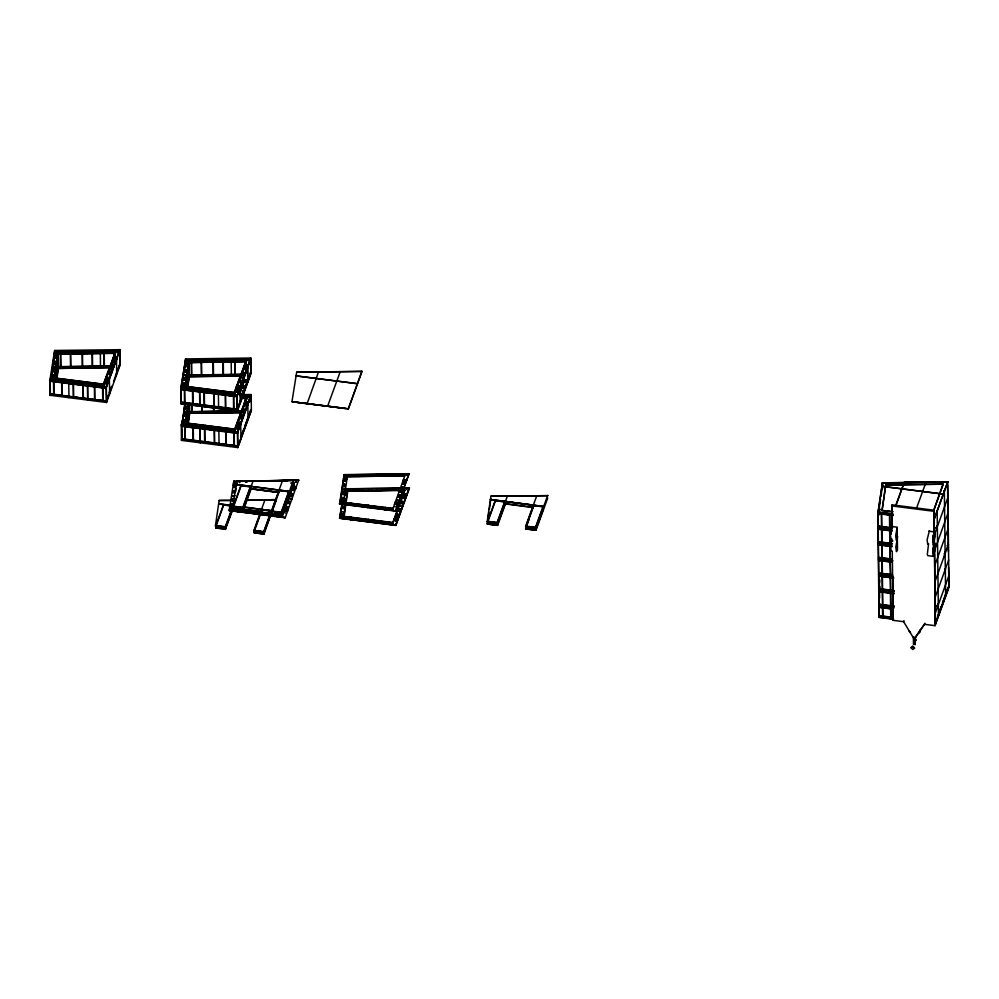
<?xml version="1.0" encoding="UTF-8"?>
<svg xmlns="http://www.w3.org/2000/svg" width="999" height="999" viewBox="0 0 999 999"><rect width="100%" height="100%" fill="white"/><g stroke="black" fill="none" stroke-linecap="round" stroke-linejoin="round"><path stroke-width="1.5" d="M891.021 534.203L891.308 531.818M891.158 545.579L891.445 543.194M231.656 503.896L231.631 504.595L232.767 504.645L231.656 503.896L232.792 504.458M233.267 500.936L232.118 500.636L233.291 500.487M234.877 492.882L232.817 492.732M184.803 385.264C193.269 384.715 175.412 384.253 184.815 384.29L184.803 385.527M182.58 421.853L186.251 422.015L188.761 404.745M185.277 421.703L183.242 421.615C195.979 421.878 176.623 420.716 185.265 420.929L185.252 422.165M183.204 421.029L183.242 421.878M54.595 380.756L58.229 352.622L115.047 351.798L57.905 352.597L54.208 378.084L103.596 384.365L115.447 351.835L103.347 384.14M56.468 379.558L58.104 368.231L57.905 352.597M56.793 379.57L58.417 368.244L58.229 352.622L58.466 368.431L110.827 367.682M241.683 375.836L189.323 376.586L188.586 379.27C187.35 372.952 189.997 350.724 188.399 363.648L185.065 386.438L234.453 392.719L246.303 360.189L234.203 392.495M188.099 424.563L189.735 413.236L240.659 412.5M345.679 488.911L409.465 488.012L395.854 525.412L339.485 518.244L341.945 504.383M54.62 350.587L49.95 379.77L106.306 386.938L119.868 349.525L120.055 365.322L106.506 402.572L106.156 386.8L119.868 349.687L54.62 350.462L54.87 354.857M50.949 380.519L54.808 350.587M50.924 379.245L54.833 351.66L119.693 350.736L117.857 356.044M51.923 375.849L53.958 375.936L51.923 375.849L51.911 377.085L51.936 376.361L53.958 376.461L53.934 377.185L53.921 376.136M52.947 369.655L54.995 369.305L54.97 370.017L53.784 369.205M52.959 368.693L54.982 368.781L52.959 368.693L52.935 369.93L53.821 369.767M53.821 362.662L55.857 362.749L53.821 362.662L53.809 363.898L54.695 363.748M56.881 356.568L54.845 356.468L56.906 356.119L56.881 356.83L56.006 356.031M54.833 355.694L54.883 356.531M53.809 363.898L55.869 363.524M52.647 374.538L53.759 374.775M54.283 371.391L53.122 371.79L54.283 371.128M55.694 361.401L54.558 361.351M55.045 357.892L56.194 357.942L55.057 358.154M55.345 355.919C57.58 353.271 52.847 354.383 55.569 354.021M52.972 377.36L52.497 378.696L52.647 377.347M52.747 376.361L52.785 376.935M55.694 356.019L55.732 356.581M53.109 376.948L53.072 376.373M53.809 363.374L55.869 363.274L55.02 363.761M56.543 355.981L56.818 354.146M56.868 355.794L56.881 356.83M56.468 378.396L58.092 366.658L111.064 365.909M181.231 403.671L181.044 388.037L185.677 358.941L180.819 388.124L237.213 395.179L237.362 410.926L181.006 403.746L180.856 388.012M182.767 385.164L186.9 384.865M182.755 384.39L182.767 385.439M185.839 378.109L183.828 377.56L188.886 377.709L187.425 387.787M184.678 371.978L186.738 371.878L184.703 371.528M185.689 364.048L188.511 363.923L188.499 364.635M186.588 364.935L185.739 364.885M182.867 387.4L183.129 385.302L182.018 385.964M183.479 383.079L184.653 383.191M184.003 379.433L185.152 379.745L183.978 379.882M185.389 369.892L186.526 370.204L185.414 369.692M185.914 366.508L187.063 366.558L185.914 366.246M183.491 383.591L184.653 383.441M183.516 385.951L183.366 387.038L183.441 386.238M183.616 384.715L183.941 385.489M186.551 364.373L186.563 365.135M186.701 363.661L186.85 362.575C185.714 363.761 188.149 363.698 187.175 362.587L186.701 363.923L187.175 362.849M186.913 364.947L186.875 364.385M186.738 371.628L184.678 371.728M187.725 364.148L187.737 364.91M237.038 396.728L181.056 389.61L181.781 387.6L185.152 387.762L188.786 362.025L246.328 361.201L244.293 366.795L247.59 367.22M185.115 388.024L234.465 393.793M186.688 383.191L185.552 383.141L186.713 382.742M186.051 379.682L187.188 379.732L186.076 379.233M187.6 377.123L188.674 377.172M187.899 378.159L187.924 377.46L187.937 378.509M182.068 425.487L184.653 404.433M187.113 387.749L188.948 375.012L241.933 374.263M185.127 403.646L182.23 423.726L185.627 423.951M182.23 424.238L185.127 403.908M187.862 386.488L188.911 379.283L188.774 360.951M183.217 422.077L183.242 421.353L187.337 421.253M184.278 414.198L184.253 414.91L184.278 414.198L189.335 414.348L187.874 424.425M185.152 408.166L185.127 408.878L185.152 408.166L187.188 408.516L185.127 408.616M183.304 423.776L182.255 423.539M183.441 422.864L183.579 421.94L183.341 423.588M185.602 416.383L184.428 416.271M185.864 406.331L186.975 406.843L185.839 406.531M184.066 421.353L184.103 421.928M183.966 422.34L183.816 423.676L184.291 422.352M184.39 421.366L184.39 422.127M185.077 420.03L183.928 419.717L185.102 419.58M184.653 423.426L185.839 422.24M187.188 408.266L185.127 408.366M234.653 429.133L246.753 396.828L234.902 429.358L185.514 423.077L188.212 404.595M188.499 403.808L185.564 424.15L182.23 423.988M188.499 404.058L185.564 424.662L188.624 425.05M185.989 419.518L187.138 419.83L186.026 419.33M187.637 416.633L187.662 415.921L186.526 415.871L187.637 416.633L186.488 416.071L187.662 415.921M188.349 414.797L188.374 414.098L184.253 414.398M187.562 424.65L189.098 413.748M189.335 412.362L189.398 411.65L242.382 410.901M188.224 420.342L189.098 414.26M189.335 412.624L239.348 410.939M233.828 481.019L229.196 510.614L285.19 517.744L298.689 480.094L233.841 481.53M230.906 506.168L232.967 505.819L230.931 505.719M231.968 498.563L234.003 498.663L231.968 498.826M231.006 508.404L231.268 506.306L231.244 507.017L230.157 506.705L233.566 506.93M234.703 491.008L233.529 491.158L234.703 490.759M234.053 487.25L235.202 487.562M232.118 500.886L233.291 500.749L232.155 500.437M231.506 508.054L231.656 506.955M235.327 484.103L235.165 484.94L234.915 484.128M234.84 484.927L235.314 483.853M235.552 485.339L235.814 483.241L235.789 483.953L236.938 483.541L233.504 483.329M233.254 508.766L229.92 508.091L229.196 510.364L285.177 517.482M235.752 491.471L236.189 488.174M236.875 483.741L236.938 483.029L236.875 484.003M233.316 508.316L233.254 509.028L233.229 506.593L240.984 485.289M296.666 372.252L291.97 401.71L348.339 408.891L361.95 371.316L296.666 372.252L361.95 371.466M344.18 474.625L339.535 503.971L395.529 511.101L409.041 473.701L344.18 474.625L340.272 501.96L392.957 508.404L392.37 510.277L404.82 475.824L347.277 476.635L343.606 502.385L392.957 508.666M341.258 499.787L343.319 499.425L341.283 499.338M347.177 492.982L342.295 492.632L344.343 492.27M343.156 486.6L345.217 486.238L343.181 486.151M344.193 479.445L346.253 479.083L344.218 478.996M341.483 500.836L341.346 501.76M341.583 500.374L340.534 499.875L343.906 500.287M341.97 497.952L343.132 497.552L341.995 497.502M342.47 494.505L343.631 494.105L342.495 494.055M343.881 484.765L345.042 484.365L343.906 484.315M344.368 481.318L345.542 480.919L344.393 480.869M344.717 478.446C339.523 479.22 353.159 479.033 343.606 478.583M344.817 477.972L344.955 477.06M342.32 500.337L341.845 501.66L342.008 500.312M345.666 477.21L345.192 478.546L345.342 477.197M342.245 503.409L339.71 518.156L395.704 525.274L409.215 488.136L345.829 488.786M342.582 501.623L343.606 502.385M342.694 500.899L342.819 499.975L342.694 501.148M346.029 477.772L345.904 478.946L346.029 478.034M346.129 477.047L347.215 477.36L347.277 476.635M345.217 486.238L343.156 486.351M341.433 513.961L343.494 513.611L341.458 513.511M342.47 506.805L344.518 506.456L342.47 506.555M343.331 500.774L345.392 500.424L340.509 500.074M344.368 493.618L346.428 493.256L344.393 493.169M345.192 486.688L343.194 486.401M346.228 479.532L344.193 479.183M341.546 515.746L340.447 516.146L343.818 516.296M341.658 515.272L341.783 514.36M342.17 511.675L343.319 511.988M342.669 508.229L343.781 508.479M345.217 498.801L344.081 498.489M344.58 495.042L345.716 495.354M344.992 491.895L344.855 492.819M344.018 491.383L404.995 489.997L347.452 490.821L343.781 516.558L393.131 522.839M342.645 508.678L343.818 508.541M342.495 514.51L342.02 515.834L342.182 514.497M345.841 491.383L345.367 492.719L345.517 491.371M342.869 515.072L342.732 515.996M342.969 514.61C348.164 513.836 334.515 514.01 344.081 514.46M346.104 492.682L347.153 493.181L343.781 493.019M346.203 492.207L346.341 491.296M505.394 504.045L497.639 525.362L487.237 524.038L488.923 512.2M489.348 509.44L490.859 498.926M879.307 617.195L878.021 512.05L882.479 482.667L882.529 488.636M878.995 509.965L880.556 499.138M881.006 496.091L882.666 484.016M232.055 509.877L225.849 527.172L215.434 525.849L218.656 503.708L230.619 505.232M253.047 481.181L243.319 507.879L232.904 506.555L236.126 484.415L289.435 491.446L236.126 484.415M507.33 496.228L497.614 522.927L487.2 521.603L490.422 499.463L543.731 506.505L490.422 499.463M230.619 505.494L218.656 503.971L219.131 500.462L231.081 500.287M236.126 484.665L236.613 481.156L293.381 480.344L281.681 512.762L271.278 511.176M490.422 499.725L490.896 496.203L547.677 495.654L490.896 496.203M235.914 485.726L233.878 485.377L233.853 486.088L235.876 485.664M183.966 419.78L185.102 419.83M891.907 538.998L890.571 546.478L891.17 550.986M897.015 528.296L895.678 535.776L896.278 540.284L897.701 536.713M897.152 539.66L895.816 547.152L896.415 551.648L897.277 550.324M928.595 543.668L927.297 554.445L927.859 555.656L933.103 556.318L934.814 551.623L935.264 544.218L934.714 543.006L933.004 547.702L933.103 556.318M265.434 514.273L265.372 513.299M57.305 380.057L54.258 379.67L57.93 353.671L115.459 352.847L103.609 385.439L54.096 379.021L53.659 381.281M53.971 380.282L54.408 379.058M54.421 379.595L53.659 381.031L54.096 379.558L103.609 385.689L115.459 352.847M50.137 395.404L49.987 379.657L106.356 386.825L106.543 402.46L50.187 395.292M56.256 380.107L55.694 381.006L56.256 380.369M55.694 381.006L55.944 380.07M58.342 381.368L58.841 379.995M58.916 380.681L59.153 380.032M58.604 380.644L59.977 380.844M61.239 380.719L61.788 380.369M62.562 381.143L62.225 380.057L61.788 382.317M62.537 380.095L62.113 382.355M65.135 381.243L64.885 382.18L65.135 381.493M68.731 382.155L68.968 397.677M70.442 382.879L71.004 381.98M73.302 382.742L73.751 381.518L74.076 382.605M73.327 383.529L74.063 381.568M73.639 383.316L74.088 382.105L73.651 383.566M78.197 384.565L78.921 382.292L81.793 383.166M83.017 383.978L83.454 382.754L83.779 383.841M83.042 384.503L83.766 382.804M83.354 384.553L83.791 383.329L83.279 384.315M86.364 383.941L86.126 385.127L86.376 384.453M86.688 384.24L86.438 384.915M91.671 385.327L92.233 384.94M91.983 385.364L92.233 384.69M95.305 385.314L94.98 384.228L94.555 386.488M94.568 386.226L95.292 384.265M94.88 386.276L95.317 384.802L94.868 386.526M98.789 385.751L97.14 385.764M98.014 386.138L95.567 386.101M98.476 385.714L98.714 385.065M98.526 386.226L99.026 385.102M101.399 385.851L100.837 386.75L101.399 386.113M100.837 386.75L101.074 385.814M103.459 386.351L103.134 385.264L102.71 387.525M102.71 387.262L103.446 385.302M103.459 385.839L102.697 387.013M103.022 387.3L103.459 386.089L102.897 387.013M106.681 379.121L106.681 378.321L108.666 378.571L108.616 379.82M109.253 371.241L111.239 371.491L109.253 371.241L109.178 372.54L111.164 372.789L111.239 371.491M111.413 365.322L113.399 365.572L111.413 365.322L111.401 366.171M116.796 358.666L113.948 358.354L113.961 359.141M113.948 358.891L115.946 359.403M105.457 383.753L106.643 383.454L105.519 383.304M106.231 381.78C104.858 379.62 105.07 383.154 108.479 382.068M107.417 381.68L108.067 379.62C107.368 381.168 107.38 380.444 106.556 380.881L106.893 379.982M107.717 377.285L108.903 377.497M109.016 373.713L110.14 374.113L108.941 374.163M112.5 364.16L113.611 364.298M113.661 360.964L114.848 361.163M115.26 358.241L114.81 357.679L114.498 359.091L115.147 357.03M106.231 381.531L106.881 379.732M110.09 371.628L110.414 372.427M114.723 358.928L114.735 359.69L114.56 358.641M106.793 381.218L107.193 380.144M107.767 378.933L107.842 379.508M112.263 366.471L112.5 365.934M115.035 358.966L115.759 357.492M107.118 381.256L107.505 379.932M115.372 358.566L115.759 357.23L115.372 358.816L114.81 357.679M115.122 359.54L115.447 357.192L116.009 358.341L115.447 357.704M115.672 358.978L116.334 357.43M108.666 378.571L106.606 378.509M116.009 358.341L115.684 359.24L115.747 358.541M108.679 379.121L106.693 379.37L106.681 378.321M111.226 372.09L109.166 372.028L111.239 372.34M113.399 365.572L113.386 366.683L111.326 366.109L113.386 366.421M115.946 359.141L113.424 358.441L116.808 358.928M106.631 386.863L108.466 381.556M105.832 379.595L109.341 379.707L105.819 379.333L105.757 380.045L109.066 380.207L117.383 357.055L114.086 356.643M109.291 393.007L111.663 386.213M115.472 376.024L116.895 372.103M117.482 370.492L119.855 363.973M108.704 394.867L106.344 401.373L50.337 393.731M109.291 393.256L111.663 386.725M113.574 381.506L116.895 372.365M119.855 364.235L117.482 370.754L117.545 370.042M184.515 388.586L184.952 387.375L185.29 388.461M184.528 389.385L185.277 387.412M184.84 389.16L185.277 387.949M184.84 389.423L185.277 388.199L184.715 389.123M181.006 403.746L237.4 410.814M186.563 389.36L187.125 388.461L186.875 389.398M186.875 389.148L187.125 388.461M189.698 388.349L189.198 389.722L192.158 390.097L192.657 388.723M189.698 388.599L188.973 390.621M189.773 389.036L190.01 388.386L189.785 389.285M192.158 390.097L189.897 389.523L191.721 389.56M192.345 388.686C192.745 390.459 188.361 387.038 190.684 390.159M192.645 389.622L193.406 388.449L192.832 389.385M192.67 390.159L193.556 389.098M192.67 390.422L193.406 388.449M192.982 390.709L193.419 388.986L192.844 390.159M182.255 425.512L182.018 422.639L181.256 424.762L237.625 431.93L251.174 394.68L237.475 431.793L237.662 447.427L241.009 438.773L240.634 423.114M195.754 390.272L196.316 389.885M196.066 390.309L196.316 389.635M231.868 430.544L234.927 430.944L185.402 424.013L184.977 426.273M185.277 425.274L185.714 424.051L185.727 425.099M185.29 426.061L185.227 424.8M241.858 394.655L251.174 394.518L251.373 410.314L237.812 447.564L181.456 440.384L182.218 438.274L182.105 429.745M187.013 425.999L187.25 425.062L187.575 425.611M187.013 426.248L187.575 425.099M187.325 426.298L187.575 425.362M201.548 390.297L201.311 391.233L201.873 390.597M201.623 391.271L201.86 390.334M189.648 426.361L190.147 424.737L234.915 430.681M190.222 425.674L190.459 425.025M189.91 425.636L191.296 425.836M204.171 391.096L204.608 389.872L204.932 390.959M204.92 389.91L204.196 391.883L204.633 390.671M192.607 426.473L192.37 427.634M192.869 426.011L193.107 425.112L195.966 425.986M192.869 426.261L192.795 425.075L192.869 425.749M193.119 427.06L193.843 425.087L193.881 426.136M193.431 427.097L193.868 425.624L193.356 426.598M196.441 426.236L196.204 427.172L196.766 426.523M196.516 427.21L196.753 426.273M213.898 393.119L214.635 391.146L213.886 393.369M214.685 390.01L214.648 393.044M214.211 393.156L214.66 391.683L214.198 393.406L214.061 392.095M201.761 427.872L202.31 426.973M217.233 392.295L216.983 393.231L217.545 392.582M204.62 427.734L205.057 426.511L205.132 428.296M205.419 425.412L205.394 428.446M217.295 393.269L217.545 392.332M204.645 428.521L205.369 426.561M204.957 428.309L205.394 427.085L204.957 428.559M218.381 392.894L218.619 408.416M209.503 429.558L210.24 427.547M222.54 393.931L223.102 393.044M225.399 393.793L225.849 392.582L226.174 393.656M225.424 394.58L226.161 392.619M225.737 394.368L225.874 393.369M225.737 394.617L226.186 393.156M226.423 394.193L226.923 392.832L226.436 394.455M214.323 428.958L214.773 427.747L214.785 428.796M214.348 429.495L215.085 427.784L215.097 428.833M214.66 429.545L215.097 428.321L214.598 429.308M228.072 393.931C232.43 393.906 224.75 394.031 227.248 393.119M228.009 394.38L228.883 394.493L228.172 393.918M227.909 394.642C229.782 395.904 229.32 393.893 229.333 394.068M217.432 429.87L217.994 428.971M218.831 429.533L219.068 445.054M231.943 394.168L231.693 395.104L231.943 394.418M233.554 394.83L234.315 393.656L234.141 395.204M233.566 395.367L234.003 394.143M233.566 395.616L234.315 393.656M247.402 368.269L240.397 388.074L236.576 387.6L243.269 369.23M233.878 395.654L246.328 361.201M234.99 392.869L244.293 367.307M237.537 386.675L239.535 386.925L237.537 386.675L237.55 387.724M244.743 366.895L244.755 367.944L244.817 367.245M237.475 387.662L239.46 387.662M240.11 380.194L240.035 380.894L242.095 380.694L240.11 380.194L242.033 380.894M242.257 374.275L242.195 374.975L242.257 374.275L244.181 374.712M236.313 392.108L237.5 391.795L236.388 391.658M237.088 389.885L237.75 388.074M238.574 385.901L239.772 385.851L238.649 385.452M239.872 382.068L240.934 382.904L239.81 382.255M243.294 372.952L244.48 372.652L243.356 372.502M244.518 369.568L245.704 369.255M245.354 367.182L246.004 365.122L246.241 367.17L246.628 365.846M245.592 367.282L245.667 367.857M237.662 389.573L238.049 388.249L237.662 389.573L238.374 388.798M245.929 366.87L246.303 365.547L246.865 366.683L246.428 366.121M222.989 430.319L223.551 430.194M238.386 387.824L238.386 387.063L238.699 387.862M223.551 429.682L223.301 430.619L223.551 429.932M238.599 388.873L238.349 389.847M240.996 382.205L240.934 382.904M247.665 367.02L246.541 367.332L247.19 365.534M246.865 366.183L247.203 365.784M237.437 392.245L236.313 391.845M238.274 390.035L238.936 387.974L239.922 388.561L250.549 359.091L185.689 360.015L181.781 387.35L185.152 387.5M246.603 366.883L246.741 368.194L246.803 367.495M237.175 395.292L250.724 357.879L250.924 373.676L237.362 410.926M237.5 394.955L239.335 389.91M237.5 395.217L239.335 390.172L236.026 389.498L239.41 389.972M240.334 390.184L243.931 380.294L247.74 380.781M240.135 391.633L244.455 379.782M225.874 431.218L226.611 429.258L226.623 430.294M241.608 388.124L244.455 380.294M242.345 387.699L244.343 387.962L242.42 387.262M244.917 380.931L244.98 380.219L244.917 381.456M226.885 431.343L227.372 429.72M243.519 385.489L244.568 386.089L243.444 385.939M244.68 382.555L245.866 382.255M227.572 430.644L227.647 430.969M245.754 380.519L245.754 381.293M240.035 395.055L241.084 395.641L239.972 395.504M228.521 430.569C230.02 431.281 230.981 428.921 229.832 431.218M246.765 380.132L247.827 380.269L240.16 401.61M242.183 393.618L240.197 393.618M246.89 380.681L246.978 381.518M244.343 387.962L242.345 387.45M240.147 401.099L247.752 380.207M249.325 375.874L250.712 372.078M250.712 372.327L248.351 379.108L248.414 378.396M229.782 430.706L230.02 430.057M185.489 358.941L250.737 358.017L250.737 373.651L237.213 410.789L237.025 395.154M232.705 430.844L232.143 431.743L232.705 431.093M232.143 431.743L232.392 430.806M234.016 432.255L234.765 430.294L234.777 431.343M234.328 432.292L246.778 397.839L240.709 397.927M235.439 429.508L244.817 403.758M245.804 403.571L246.453 401.76L245.329 402.073L246.778 397.839M237.987 423.314L239.972 423.564L237.987 423.314L237.999 424.113M240.497 416.421L242.557 416.483L242.482 417.782L242.545 417.082L240.547 416.833L240.484 417.532L240.497 416.421L242.557 416.483M242.72 410.314L244.718 410.564L242.72 410.314L242.707 411.163M245.192 403.534L248.114 403.658L244.743 403.434L248.052 404.37M245.267 403.346L245.205 404.583L245.267 403.883M236.763 428.746L237.949 428.434L236.838 428.296M237.537 426.523L238.124 424.912M239.098 422.09L240.21 422.49M240.322 418.706L241.446 419.105M243.744 409.59L244.93 409.54L243.806 409.403M244.967 405.944L246.154 405.906M238.112 426.211L238.499 425.137M238.761 423.888L238.836 424.463M241.408 416.62L241.733 417.42M246.029 403.921L246.116 404.495M246.366 403.259L247.065 402.222M239.073 423.926L239.148 424.5M243.569 411.463L243.569 410.701L243.893 411.501M244.855 409.478L243.731 409.34M247.178 403.783L247.265 404.645M247.252 404.133L247.19 404.832L247.053 403.534M237.949 431.855L239.323 427.809M237.537 426.773L236.551 425.936L236.488 426.648L239.785 427.06L250.999 395.729L242.108 395.854M241.071 436.688L243.931 428.846M245.354 424.937L247.727 418.144M249.325 414.023L250.699 409.977M238.112 445.092L239.947 440.047M241.084 436.938L243.931 429.108M247.727 418.656L244.393 427.285M248.202 417.357L248.788 415.746M249.325 414.285L250.712 410.489M241.333 437.337L251.373 410.314M223.514 504.582L215.759 525.886L215.784 528.171L216.209 525.549L225.362 526.71L225.324 529.183L216.171 528.009L225.387 528.983M216.071 525.936L223.826 504.632M231.431 510.052L225.225 527.097L225.25 529.37L232.292 510.951M231.743 510.089L225.537 527.135L225.562 529.408M225.25 529.37L231.968 510.901M241.296 485.327L233.541 506.63L230.195 506.518M233.104 509.165L232.667 510.389L232.942 508.828L282.617 515.047L233.716 508.528M232.979 510.427L233.416 508.953M234.703 510.364L235.264 509.465M237.837 509.353L237.113 511.625L237.849 509.615M229.196 510.614L237.425 511.413C236.713 508.928 243.119 512.612 238.112 510.089M237.924 510.039L238.149 509.39L237.924 510.289M238.037 510.539L239.797 510.501M238.823 510.651C238.212 508.678 236.513 510.751 240.559 510.377M237.1 511.113L238.923 510.651M239.086 510.189L238.823 511.163M240.796 509.727L240.06 511.488M241.558 509.989L240.809 511.426L241.246 509.952M240.809 511.426L241.571 510.252M242.695 507.792L250.449 486.488L250.337 489.148L250.312 486.875L241.159 485.714M242.794 509.877L233.254 508.516M243.244 508.653L248.414 494.443M243.356 510.302L251.111 488.848L279.058 492.557L250.162 488.723M243.893 511.276L244.455 510.639L244.206 511.825M243.893 511.788L244.455 510.889M244.455 510.639L243.893 511.538M249.45 512.237L250.012 511.338M252.647 513.186L252.772 511.675M257.205 513.923L257.929 511.65L257.205 514.185M279.345 490.172L264.211 532.055L253.808 530.731L264.972 499.8L275.911 499.65L246.403 500.324M261.875 509.465L254.121 530.769L254.146 533.041L254.57 530.432L263.724 531.593L263.923 534.29L271.366 512.949M254.433 530.806L262.188 509.502M262.362 514.423L262.799 512.949M265.122 514.235L265.372 513.548M265.122 514.485L265.684 513.336M307.043 403.896L318.431 372.115M263.586 531.98L271.341 510.676M271.278 511.438L282.442 480.756M271.653 510.714L263.898 532.017L263.923 534.29M263.611 534.253L270.929 514.01M271.903 511.513L279.658 490.209M270.991 514.722L271.241 514.048M276.473 499.5L271.303 513.711M272.003 513.598L281.231 514.572M274.325 514.16L273.564 515.584L274.013 514.123M277.098 515.559L275.337 515.072M276.149 515.122L276.049 515.896L277.535 516.096M276.049 515.896C276.686 513.186 279.533 516.296 274.837 514.735M277.023 515.234L275.337 514.822L275.274 515.521M274.575 515.459L277.535 515.834L276.985 516.446L237.425 511.413M277.472 515.072L278.022 514.21L277.297 516.733L278.022 514.46M279.832 515.846L280.157 516.408L280.082 515.172M279.845 516.358L280.082 515.422M281.056 512.674L288.811 491.371M280.394 515.209L279.832 516.108M289.123 491.408L281.368 512.712L281.406 514.985L289.161 493.681L281.081 514.947L281.194 512.287L272.053 511.126L271.94 513.786M281.718 515.034L293.419 482.879L281.718 515.184M294.468 482.467L281.706 516.62L282.155 515.159M282.617 515.309L294.018 483.978M285.689 508.216C292.819 509.028 280.881 508.266 287.675 508.479M288.174 501.898L288.249 501.198L290.247 501.96M292.395 495.529L292.32 496.228L292.395 495.529L290.334 495.467L292.395 495.779M292.32 495.979L290.397 495.529M292.957 488.499L294.955 489.011L292.894 488.698M284.528 512.662L285.652 513.061M286.713 506.905L287.837 507.042L286.788 506.456M287.949 503.259L289.136 503.209M291.433 493.956L292.62 493.656L291.496 493.506M292.732 490.122L293.781 490.709M293.494 488.186L294.156 486.638M285.239 511.138L286.201 509.765M284.84 509.203L288.137 509.627L284.827 508.691L284.765 509.403L285.889 509.34M285.801 510.576L286.189 509.253M294.767 486.588C293.868 490.059 294.33 485.314 294.767 487.1M286.501 509.29L286.126 510.876L285.564 510.239M286.413 510.789L287.075 508.978L288.062 509.303M289.073 503.658L288.024 503.321M292.545 494.105L291.433 493.706M294.68 488.336L295.342 486.788M348.339 408.891L361.95 371.316M343.768 502.572L343.007 503.996L343.456 502.534M345.055 503.983L345.604 503.084M348.264 503.658L348.501 503.009M343.181 518.181L343.943 516.745M348.451 503.696C352.709 503.921 349.787 504.72 348.389 503.896M345.229 518.156L345.779 517.257M350.324 504.42L350.1 505.057M351.91 503.608L351.161 505.032L351.598 503.558M347.577 519.268L348.414 516.958M348.176 518.294L347.939 519.193L339.71 518.156M348.564 518.069L350.824 518.893L348.127 517.532L350.387 518.106L348.564 518.319M349.6 517.719L349.338 518.706M354.233 505.144L354.795 504.258M350.774 518.131L350.999 517.482M351.336 519.218L352.085 517.782M354.408 519.33L354.97 518.431M359.79 505.856L360.352 504.957M362.687 506.505L363.436 505.069M359.965 520.029L360.527 519.13M363.611 519.243L362.862 520.679L363.299 519.205M372.39 507.742L373.139 506.306M375.474 507.854L376.024 506.955M372.565 521.915L373.314 520.479M376.198 521.128L375.649 522.027L375.886 521.091M381.031 508.553L381.581 507.654M383.916 509.203L384.665 507.767M385.227 508.853L384.99 509.502M387.637 509.84L387.874 509.19L385.689 508.691M381.206 522.727L381.755 521.84M386.388 509.003L387.874 509.453M386.563 508.553L385.177 508.091L387.437 508.653M387.824 508.691L388.062 508.041M387.637 510.089L388.374 508.079M384.091 523.376L384.84 521.953M390.184 509.715L390.746 508.828M385.664 522.564L385.901 521.928M386.825 522.465C384.69 523.688 389.435 521.478 387.5 523.976L347.939 518.943M386.576 523.439L385.09 522.989L387.612 523.089M392.058 510.239L392.807 508.803M388.611 522.065L387.762 524.388L388.549 522.252M395.966 502.285L397.964 502.534M398.526 495.254L400.587 495.067L398.589 494.805M400.674 489.335L402.734 489.398L400.749 488.886M403.234 482.305L405.232 482.567M394.805 506.73L395.929 506.868M395.904 503.346L395.579 504.245M396.166 502.884C391.196 501.023 404.72 503.908 395.104 502.497M397.065 500.511L398.251 500.212L397.127 500.074M398.301 497.127L399.488 496.828L398.364 496.678M401.773 487.574L402.959 487.524L401.848 487.125M403.009 484.19L404.195 483.878M402.847 481.481L403.833 481.543M404.17 480.906L404.495 479.995M396.153 504.195L396.853 502.909M404.408 481.493L405.107 480.207L404.72 481.281M404.72 481.53L405.119 480.457M396.765 504.395C404.058 505.219 387.6 503.533 397.889 504.595M397.09 503.496L397.415 502.597L397.09 503.746M405.357 480.794L405.032 481.955L405.357 481.056M404.133 484.328L403.072 483.741M405.619 480.344C410.814 479.932 397.327 479.108 406.743 480.282M390.921 523.001L390.359 523.901L390.609 522.964M395.529 511.101L409.041 473.701M404.995 489.997L392.232 524.413L392.982 522.989M392.232 524.413L392.669 522.939M392.894 522.614L404.595 490.447L347.739 491.258L344.131 516.408L340.259 516.133M396.203 516.008L398.201 516.271M398.701 509.428L400.761 509.24L398.763 508.991M400.849 503.508L402.909 503.571L400.924 503.071M403.409 496.491L405.394 496.74M394.98 520.904L396.166 520.604M394.767 518.356L395.754 518.419M396.079 517.782L396.403 516.87M397.24 514.697L398.426 514.385L397.302 514.248M398.476 511.313L399.662 511.001L398.539 510.864M401.948 501.748L403.134 501.698L402.023 501.298M403.184 498.364L404.37 498.064L403.246 497.914M404.345 494.83L404.008 495.729M403.546 493.981L404.67 494.18M396.703 517.045L396.328 518.369L397.028 517.082M404.583 495.666L405.282 494.38M397.028 517.332L396.628 518.156M397.265 517.669L396.94 518.831L397.265 517.932M399.588 511.188L398.476 511.051L399.588 511.451M405.269 495.691C410.202 497.39 396.828 494.742 406.331 496.078M405.532 494.98L405.856 494.068L405.532 495.229M396.103 521.041L395.042 520.454M397.527 517.22C402.722 516.808 389.248 515.984 398.651 517.157M404.308 498.501L403.184 498.101M395.704 525.274L409.215 487.887M495.279 500.337L487.524 521.64L487.549 523.913M487.837 521.678L495.591 500.374M504.42 501.498L534.265 505.294M504.745 501.535L496.99 522.852L497.015 525.124L500.112 516.595M501.148 513.761L504.77 503.821M547.677 495.404L535.976 527.809L525.574 526.485L536.738 495.816M533.641 505.219L525.886 526.523L525.911 528.796M526.198 526.56L533.953 505.257M547.702 498.089L536.001 530.232L525.599 528.908L529.22 518.818M542.095 511.538L535.377 529.994L535.352 527.722L543.106 506.418L542.994 509.078L542.969 506.805L533.816 505.644M543.444 508.741L535.689 530.044L535.664 527.772L543.419 506.456L543.131 508.691M878.745 525.649L877.971 527.759L891.021 529.308M897.489 550.262L897.202 527.172L891.97 526.51L892.107 504.857L934.04 510.202L935.439 624.612M895.803 505.531L904.232 482.38L947.764 481.73L904.245 482.529L895.816 505.694M878.358 559.028L892.856 560.751M891.97 526.51L892.107 504.857M878.97 590.197L879.707 588.199L878.745 590.284L893.193 592.12L878.783 590.172M879.707 603.796L878.933 605.918L893.418 607.642M916.495 508.329L925.961 482.342M879.108 617.17L893.568 619.018M924.949 623.276L915.521 636.95L915.221 644.517L913.473 644.305L913.386 637.799L903.596 621.678L893.118 620.342L892.994 577.747M928.658 531.168L933.903 531.843L934.04 510.202M943.78 490.971L943.718 492.207M934.152 519.305L947.764 481.73M933.903 531.843L934.29 530.781M936.625 527.297L937.124 525.624M934.34 534.927L947.889 497.527M937.087 528.196L936.1 527.622M903.596 621.678L903.983 620.604M934.527 550.561L947.889 513.299M934.564 553.871L935.052 625.674L924.562 624.338L915.134 638.011L915.221 644.517M913.386 637.799L913.773 636.725M944.355 553.97L945.304 551.361M947.339 545.766L948.251 542.981M944.355 554.233L945.304 551.623M947.339 546.016L948.263 543.493M934.914 581.83L948.463 544.418M944.38 556.356L945.329 553.746M947.364 548.151L948.288 545.616M944.38 556.618L945.329 554.008M947.377 548.663L948.288 545.879M915.134 638.011L915.521 636.95M944.729 569.118L944.679 570.354M935.101 597.452L948.65 560.052M944.579 572.252L945.516 569.38M937.424 605.319L938.073 603.521M938.086 603.771L937.586 605.719M935.289 613.086L948.85 575.674M937.449 607.704L938.111 605.906L937.05 605.769M937.524 608.029L938.111 606.156L937.05 606.031M937.561 616.433L938.148 615.084M939.647 610.714L941.07 606.793M942.494 602.884L945.816 593.743M946.478 591.932L947.864 588.136M935.726 621.99L937.099 617.956M938.223 614.885L937.636 616.495M938.698 613.836L942.02 604.445M942.494 603.384L945.828 593.993M946.478 592.444L948.775 585.864M935.813 622.877L948.276 588.636M935.052 625.674L949.05 587.2L948.551 567.295M185.102 388.973L185.152 387.25L181.781 387.088L181.044 389.36L237.038 396.478M182.392 436.713L181.656 439.235L237.65 446.366M339.535 503.971L340.272 501.71L343.668 501.923M339.71 517.894L340.447 515.884L343.781 516.558M878.758 511.101L878.021 513.361L893.181 515.297M878.758 511.613L878.021 513.623L893.181 515.546M879.682 586.613L878.945 588.623L894.105 590.546M879.682 586.875L878.945 589.135L894.105 591.058M879.707 589.26L878.983 591.52L894.13 593.443M879.719 589.772L878.983 591.77L894.142 593.706M892.631 526.298L890.434 535.114L891.033 539.622M891.932 541.233L892.432 540.471L892.756 541.171M929.332 530.968L927.122 539.785L927.721 544.28M918.431 633.366L919.992 632.28L919.967 630.044M915.009 639.785L916.32 639.947L915.671 640.396M912.387 646.952L913.036 646.503M913.049 647.577L913.698 647.127M73.389 352.073L73.414 353.284M226.024 361.326L226.323 360.364M225.999 360.377L226.336 360.801M70.654 352.098L70.679 353.334L70.642 351.311L70.679 353.596M212.275 360.139L238.711 359.515M238.386 359.765L247.602 359.64M344.18 474.887L409.041 473.963M286.863 481.181L286.85 480.519M290.684 483.079L293.419 483.029M54.833 351.91L119.693 350.986M56.319 352.147L91.658 351.648M66.696 352.147L68.207 352.123L68.219 353.122L68.207 352.123M69.718 352.11L69.393 351.71M79.083 351.998L79.421 352.934M95.142 351.76L95.467 352.46M100.837 351.935L101.161 352.372M105.444 352.06L107.855 351.823M116.883 351.461L117.22 352.397L117.208 351.448M67.32 352.859L69.73 353.097L66.708 353.147M115.472 353.109L54.533 354.295M115.472 353.359L54.52 354.033M191.259 361.376L191.558 359.802L191.596 361.576M201.211 361.426L201.511 359.665L201.536 361.688M213.012 361.263L213.311 359.49L213.349 361.526M222.964 361.638L222.939 359.353L223.289 361.376M234.777 361.476L234.74 359.19L235.09 361.213M244.718 361.326L244.68 359.041L245.03 361.064M185.689 360.264L250.562 359.34L239.997 388.623L236.688 387.687L237.687 388.524M199.063 360.477L199.076 361.201L199.063 360.477L197.552 360.751M204.258 360.676L204.595 361.376M209.94 360.339L209.965 361.301M231.693 360.04L232.03 360.989L231.693 360.289M235.689 359.952L236.001 359.553M237.213 360.664L237.2 359.94L238.711 359.915M247.752 359.802L248.089 360.751L248.077 359.802M189.136 360.951L245.916 360.139L189.136 360.951L189.323 376.773L241.696 376.036M238.112 360.651L235.702 360.701L235.714 361.863M238.411 360.914L235.702 360.951L238.736 360.914M246.328 361.463L185.389 362.649M246.328 361.713L188.799 362.537L185.115 386.251L234.528 392.532M111.076 366.158L56.968 366.87M111.076 366.421L56.968 367.132M110.827 367.482L58.466 368.431M188.948 375.262L241.933 374.513M188.961 375.524L241.945 374.762M245.155 397.452L245.454 395.679L245.479 397.714M242.12 396.103L250.999 395.979M246.566 396.303L251.011 396.241M248.202 396.441L248.539 397.652L248.514 396.441M241.945 396.84L246.366 396.978L241.945 397.04M240.709 398.189L246.778 398.102M240.709 398.439L246.778 398.351M189.398 411.9L239.023 410.939M189.41 413.224L240.672 412.687M349.737 474.962L350.087 476.448L350.062 474.95M359.677 474.812L360.027 476.311L360.002 474.812M371.491 474.65L371.828 476.136L371.803 474.65M381.431 474.513L381.768 475.999L381.743 474.5M393.231 474.338L393.581 475.824L393.556 474.338M403.171 474.2L403.521 475.686L403.496 474.188M358.466 475.811L356.056 476.111L359.066 475.074L357.555 475.374M362.737 475.049L363.074 475.986L363.062 475.037M368.431 474.962L368.444 475.911M384.49 474.737L384.827 475.686L384.815 474.737M390.184 474.65L390.522 475.599L390.497 474.65M394.792 475.099L396.591 475.074C391.183 474.775 400.387 475.549 395.704 475.549L395.691 474.55L394.168 474.575L395.691 474.812M406.243 474.425L406.568 475.374L406.556 474.425M356.368 475.374L356.356 474.712M396.878 474.787L396.878 474.138M356.668 475.387L358.466 475.549L356.668 475.636M358.766 475.824L358.778 476.473M394.505 475.312L394.518 475.974M233.841 481.268L298.701 480.344M246.316 482.017C248.813 481.53 243.606 481.53 247.215 481.755M269.193 481.019L298.689 480.094M349.912 489.135L350.249 490.621L350.224 489.135M359.852 488.998L360.202 490.484L360.177 488.986M371.653 488.823L372.003 490.322L371.978 488.823M381.606 488.686L381.943 490.172L381.918 488.673M393.406 488.523L393.756 490.01L393.731 488.511M403.346 488.374L403.696 489.872L403.671 488.374M356.843 490.01L359.265 490.247L356.218 489.298L358.629 489.535M362.912 489.223L363.249 490.172L363.236 489.223M368.606 489.135L368.943 490.084L368.931 489.135M384.665 488.911L384.677 489.86M390.347 488.836L390.684 489.772L390.671 488.823M396.765 489.448L394.368 489.747L397.377 488.711L394.967 489.023M406.406 488.598L406.743 489.547L406.73 488.598M358.928 489.51L358.916 488.848M394.667 489.011L394.655 488.349M356.843 489.81L358.641 489.735M394.967 489.273L396.765 489.185M882.479 482.817L904.207 482.642M356.543 490.034L356.556 490.684M397.065 489.46L397.078 490.109M882.454 482.954L947.701 482.03L882.454 482.817L878.546 510.014M246.403 500.062L264.972 500.062M231.094 500.536L219.131 500.462M57.842 355.307L58.042 370.941L57.842 355.307L56.556 356.231M52.722 366.521L56.094 366.67M183.591 374.862L186.95 375.025M187.887 377.659L187.063 377.435L187.05 378.396M188.898 379.283L189.323 376.773M184.028 411.501L187.4 411.663M188.336 414.31L187.512 414.073L187.5 415.035M189.036 415.909L189.211 404.558M343.856 491.171L347.727 491.346M56.781 354.333L57.867 354.383M54.258 355.619L57.63 355.769M54.258 355.869L57.655 355.831M54.845 356.218L56.906 356.368M185.352 362.325L188.761 362.537M54.208 356.518L57.567 356.668M185.364 362.587L188.761 362.799M54.171 356.705L57.542 356.868M188.736 362.987L187.675 362.237L187.412 364.073M55.02 358.092L56.194 358.204M188.524 364.185L185.152 364.285M185.127 364.223L188.486 364.385M187.737 364.66L185.702 364.573L187.775 364.722M185.065 364.872L188.436 365.022M188.411 365.222L185.802 385.377L181.93 385.202M55.694 361.65L54.52 361.538L55.669 361.85M56.543 363.823L53.172 363.673L53.197 368.544M53.147 363.873L56.506 364.023M56.943 367.32L58.054 367.432M56.943 367.582L58.029 367.632M187.837 375.224L188.911 375.274M187.837 375.487L188.911 375.537M52.935 369.405L54.995 369.555M187.812 375.674L188.923 375.786M55.669 369.855L52.298 369.705L52.335 374.575M187.812 375.936L188.886 375.986M52.273 369.905L55.644 370.055M188.649 377.372L186.363 377.01M185.889 377.372L188.586 377.497M183.804 377.759L187.924 377.46M186.039 379.433L187.213 379.283M52.647 374.787L53.796 374.837M51.898 376.561L53.934 376.648L51.936 376.623M51.186 376.898L54.633 377.01M186.713 382.992L185.552 383.141M51.186 377.16L54.558 377.31M51.161 377.347L52.235 377.397M54.52 377.51L53.471 377.01L53.209 378.846M50.899 377.659L50.175 379.682L50.375 395.317M54.308 380.744L54.57 377.909M50.949 378.546L51.998 379.046L52.26 377.21M54.321 378.958L50.912 378.733L50.187 381.256L106.181 388.386M50.924 378.996L54.296 379.145M182.767 384.915L184.827 385.065M53.209 379.358L54.296 379.408M184.303 385.552L185.389 385.864L182.018 385.701M182.043 385.514L185.414 385.664M183.754 386.251L183.354 386.788M181.806 387.15L182.892 387.2M185.177 387.3L184.078 387.712L184.34 385.864M186.313 414.198L189.036 414.135M184.253 414.647L186.289 414.747L186.338 413.998L186.313 414.797M187.662 416.183L186.488 416.321M182.38 421.84L185.951 422.003M185.839 422.502L184.778 422.003L184.515 423.838M183.554 422.652L182.467 422.602L182.367 420.267L182.605 424.538M185.614 425.724L185.876 422.902M182.205 438.274L181.681 440.309L182.03 422.639M347.24 477.16L343.868 476.748L404.82 475.824M344.368 481.056L345.542 481.168M345.017 484.565L343.868 484.515L345.042 484.627M879.02 509.265L880.094 509.315M879.02 509.515L880.094 509.565M878.995 509.715L880.107 509.827M236.9 483.291L233.529 483.141L236.9 483.803M236.663 484.94L235.552 485.589M236.663 485.189L233.267 484.977L236.638 485.639M233.267 485.227L236.638 485.389M344.018 491.121L347.452 490.821M342.282 492.37L344.318 492.47L342.32 492.432M344.368 493.369L346.428 493.518M342.47 494.243L343.606 494.555M342.495 494.305L343.644 494.355M233.529 490.896L234.665 490.946M341.97 497.702L343.144 497.814M344.043 498.688L345.192 498.738M341.258 499.537L343.319 499.687M345.367 500.611L343.331 500.524L345.392 500.674M231.731 495.879L235.09 495.766L231.731 496.128M342.495 506.618L344.53 506.705M231.618 504.083L232.792 504.195M230.906 505.919L232.979 506.068M233.554 506.418L230.195 506.768M229.92 508.354L233.329 508.566M233.291 508.766L229.932 508.603L229.945 507.904L231.031 508.204M341.433 513.711L343.494 513.861M232.942 394.106L229.57 393.419M50.187 381.006L106.181 388.124M181.206 402.085L237.2 409.215L239.498 403.409M181.493 425.736L237.487 432.854M189.723 426.785L237.487 433.116M181.656 438.723L237.65 445.854M387.5 523.976L395.704 525.024M276.973 516.183L285.19 517.744M244.955 364.997L248.252 365.409M247.128 365.721C250.974 366.695 242.17 364.897 245.941 365.322M244.955 365.247L248.252 365.671M244.118 369.118L243.756 366.233L243.781 367.819L246.303 368.132M244.368 366.858L247.665 367.282M244.293 367.045L247.602 367.47M244.743 367.432L246.815 367.757M244.743 367.694L246.741 367.944M244.168 367.669L247.477 368.082M243.281 372.702L244.48 372.902M117.395 357.317L114.011 356.83L117.32 357.505M116.521 358.341L116.708 373.976M242.183 374.463L244.256 374.775L242.195 374.712M116.733 359.116L113.499 358.504M116.608 359.727L113.312 359.315L113.349 362.437M113.237 359.503L116.546 359.927M240.497 377.497L243.793 377.922M245.517 380.169L247.752 380.457M244.318 380.144L247.627 380.557M244.905 380.681L246.978 380.994M245.829 381.094L246.129 380.369L246.066 381.331M243.956 381.868L243.906 377.61M110.764 366.283L114.073 366.708L110.702 366.471M243.444 385.689L244.643 385.889M109.628 369.143L112.937 369.568M238.574 385.639L239.772 385.851M237.475 387.412L239.473 388.174L239.535 386.925M236.688 387.949L239.997 388.361M236.626 388.136L237.75 388.336M108.616 372.202L111.913 372.627M108.541 372.39L111.838 372.814M243.956 390.909L240.647 390.234L243.956 391.158M947.701 482.055L934.19 519.193M105.694 377.659L106.044 380.544M109.316 378.122L109.703 393.781L109.478 390.921M185.115 387.762L234.465 394.043M190.022 388.648L192.657 388.474L191.933 390.996M196.94 389.523L201.224 390.072M205.507 390.621L209.79 390.646M212.65 391.521L216.933 392.07M219.792 392.432L225.499 393.156M348.339 408.728L291.97 401.71M226.186 393.406L225.599 394.318M234.328 394.443L233.828 395.167M204.67 390.896L204.37 391.62M225.587 393.556L225.849 392.582M234.328 394.692L233.754 395.367M239.972 395.242L241.159 395.454M192.907 389.96L193.219 389.235M214.148 392.669L214.448 391.945M181.044 389.098L237.038 396.216M105.757 379.782L106.818 380.169M105.17 381.143L108.541 381.618M105.17 381.393L108.479 381.818L107.417 381.431M105.457 383.504L106.643 383.703M245.329 401.823L248.701 402.31L245.404 402.135M944.355 490.709L945.641 595.866M54.271 377.897L103.659 384.178M247.577 402.36L248.626 402.497M244.206 402.872L244.243 405.719M247.827 403.334L248.027 418.968M244.743 403.683L248.052 404.108M61.801 380.631L66.084 381.168M68.931 381.531L73.227 382.08M84.64 383.529L88.923 384.078M91.783 384.44L96.066 384.478L95.33 387M100.549 385.564L103.609 385.689M54.421 379.857L53.983 381.318M74.088 382.355L73.501 383.266M245.267 404.133L247.252 404.395M244.618 404.308L247.927 404.72M244.555 404.495L247.852 404.92M94.88 386.014L95.005 384.765L95.117 385.826M50.187 380.744L106.169 387.874M181.206 402.347L237.2 409.465M181.206 402.597L237.2 409.715L239.573 403.221M244.705 411.413L242.632 411.101L244.693 411.163L244.63 411.863L244.718 410.564M242.083 411.276L245.379 411.688M242.008 411.463L245.317 411.888M240.946 414.135L244.243 414.56M240.484 417.02L242.545 417.332M239.922 417.195L243.219 417.607M239.847 417.382L243.157 417.807M98.451 399.85L106.331 400.861M50.35 393.993L60.914 395.592M50.35 394.243L95.804 399.775M937.149 510.489L938.436 615.646M237.325 422.702L237.05 425.499M891.72 505.931L933.653 511.263M239.985 424.363L237.924 424.051L239.985 424.113L239.922 424.812L239.972 423.564M237.999 424.363L239.922 424.55M240.647 424.7L237.138 424.837M237.138 424.587L240.447 425M237.075 424.775L240.434 424.75M236.476 426.136L239.86 426.873M236.488 426.386L239.785 426.81M892.794 511.613L882.042 510.452L892.719 511.813M236.763 428.484L237.949 428.696M185.589 422.889L234.977 429.17M892.769 513.886L877.784 511.975L879.07 617.444L893.343 619.255M892.769 514.035L877.784 512.125L878.558 509.865L878.62 515.696M185.564 424.4L190.147 424.987M230.332 430.094L227.685 429.508L227.46 430.407L227.372 429.47L226.648 431.993M185.414 424.55L184.965 425.761M200.25 426.523L204.533 427.072M215.959 428.521L220.242 429.071M223.089 429.433L227.385 429.982M205.394 427.347L204.882 428.072M234.777 431.081L234.34 432.555M878.021 513.111L893.181 515.034M228.521 431.081L226.873 431.093M193.431 426.835L193.556 425.836M226.186 431.006L226.323 430.007M229.595 432.117L226.96 432.03M181.493 425.999L192.058 427.597M181.506 426.248L237.487 433.366M948.088 528.921L934.564 566.058M936.1 527.872L937.162 528.009M936.1 528.121L937.149 527.747M878.171 526.098L891.907 527.847M878.183 526.361L891.907 528.096M878.183 526.61L891.92 528.359M181.656 438.986L237.65 446.103M878.208 528.746L891.945 530.494M878.208 528.995L891.945 530.744M878.221 529.258L891.945 530.993M878.371 541.733L892.095 543.481M878.371 541.982L892.107 543.731M878.371 542.245L892.107 543.993M891.208 544.942L878.171 543.394L891.17 545.042M878.396 544.368L892.132 546.116M878.408 544.63L892.132 546.378M889.285 546.016L886.637 545.417M878.408 544.88L892.132 546.628M402.897 487.462L401.773 487.312L402.959 487.524M495.516 500.574L504.67 501.735M533.878 505.444L543.031 506.618M495.454 500.761L504.595 501.923M400.674 489.085L402.659 489.335L400.749 489.148M937.924 557.405L937.699 554.545M504.52 503.583L532.867 507.192M504.458 503.771L533.354 507.604M402.46 493.893L407.105 494.493M398.526 495.005L400.587 495.317M878.558 557.367L892.294 559.103M878.558 557.617L892.294 559.365M398.289 496.878L399.488 497.077M878.571 557.867L892.294 559.615M878.596 560.002L892.319 561.75M878.596 560.264L892.332 562M878.596 560.514L892.332 562.262M293.019 486.188L296.391 486.675M293.019 486.438L294.081 486.575M294.255 487.087L294.455 486.55M397.065 500.262L398.251 500.462M401.948 501.498L403.134 501.698M295.804 488.286L292.432 487.799L295.741 488.736L295.804 488.024L294.68 488.598M292.432 488.061L295.741 488.474M400.849 503.259L402.909 503.571M241.234 485.514L250.387 486.688M279.595 490.397L288.748 491.558L288.773 493.831M279.52 490.584L288.674 491.758L288.699 494.03M250.237 488.536L278.584 492.145M398.701 509.178L400.686 509.428L398.763 509.24M387.437 508.916L385.614 508.878M339.535 503.721L395.529 510.839M878.745 572.989L892.482 574.737M497.152 524.737L487.937 523.763L497.077 524.925L497.127 522.465L487.974 521.303L487.862 523.951M535.514 529.62L526.298 528.646L535.439 529.807L535.489 527.347L526.336 526.173L526.223 528.833M878.758 573.251L892.482 574.999M288.636 498.501L291.933 498.926M878.758 573.501L892.494 575.249M878.783 575.636L892.519 577.385M878.783 575.886L892.519 577.634M878.783 576.148L893.943 578.071M288.174 501.386L290.172 501.635L288.249 501.198M394.38 518.506L398.189 518.993M286.713 506.643L287.912 506.855M284.827 508.953L288.137 509.365M343.768 516.308L393.131 522.589L392.669 523.201M284.765 509.14L285.814 509.278M284.178 510.501L287.55 510.976M284.178 510.751L287.475 511.176M244.668 507.08L271.965 510.751L243.107 507.08M223.764 504.82L231.381 505.794M262.125 509.702L271.266 510.864M223.689 505.007L231.318 505.981M232.904 506.293L243.319 507.879M262.05 509.89L281.681 512.762M878.945 588.873L894.105 590.809M243.207 509.165L261.114 511.438M243.132 509.353L261.039 511.625M235.926 509.365L240.796 509.478L239.76 511.963L240.309 511.351M243.656 510.352L249.363 511.076M252.223 511.438L256.506 511.988M260.789 512.524L272.215 513.986M275.774 514.435L280.232 514.997M878.97 591.271L894.13 593.194M277.023 515.496L274.575 515.709M937.062 606.281L938.111 605.906M879.132 604.258L894.292 606.181M879.132 604.507L894.292 606.443M879.145 604.77L894.292 606.693M879.17 606.893L892.894 608.641M879.17 607.155L892.894 608.903M879.17 607.404L892.906 609.153M263.748 533.866L254.533 532.892L263.686 534.065M879.27 615.621L893.006 617.37M879.27 615.884L893.006 617.619M879.282 616.133L893.006 617.882M908.903 630.869L910.501 632.355M249.762 512.025L249.688 511.301M53.958 376.461L53.958 375.936M948.988 587.05L947.701 481.893M397.44 490.546L397.365 488.311M368.756 474.962L368.768 475.911M356.243 488.761L356.281 491.133M286.526 480.519L286.538 481.181M284.153 481.218L284.141 480.556M283.828 481.218L283.816 480.819M244.68 359.041L244.718 361.076M245.13 395.679L245.167 397.714M246.004 481.093L246.016 481.755M245.704 482.242L245.692 481.106M238.386 359.515L238.399 360.427M238.411 360.651L238.736 361.563L238.699 359.253L238.724 360.164M239.735 482.579L239.385 481.343L239.41 482.579M235.714 361.613L235.677 359.303L235.689 360.214M234.74 359.19L234.765 361.213M231.194 360.552L231.381 375.986M231.83 412.624L231.793 409.777M226.323 360.115L226.336 361.313M222.939 359.353L222.964 361.388M212.987 359.49L213.024 361.526M210.265 360.339L210.277 361.288M204.258 360.427L204.271 361.376M201.186 359.665L201.211 361.688M200.599 361.451L200.574 360.052M197.864 360.09L197.877 360.751M197.565 361.488L197.54 360.102M191.246 359.802L191.271 361.576M120.055 365.159L119.68 349.675M114.173 352.722L114.136 350.686L114.161 352.447M113.849 352.722L113.824 350.699L113.849 352.46M107.867 352.297L107.842 351.161M107.517 351.161L107.53 351.823M104.833 352.347L104.808 351.198M104.221 352.61L104.196 350.824L104.221 352.397M103.908 352.61L103.871 350.836L103.896 352.397M100.824 351.685L100.837 352.385M100.325 352.197L100.512 367.632M95.155 352.46L95.142 352.023M92.407 352.235L92.395 350.999L92.407 352.048M92.095 352.247L92.07 350.999L92.083 352.048M87.3 353.509L87.263 351.71M73.714 352.073L73.726 353.271M70.355 353.346L70.317 351.311L70.355 353.596M67.02 352.397L67.008 351.998M60.727 353.471L60.702 351.448L60.727 353.209M60.415 353.484L60.377 351.448L60.402 353.209M82.467 352.185L82.442 351.136L82.48 353.171L82.455 351.673M82.467 352.385L82.48 353.421M82.143 352.385L82.168 353.434M62.25 380.594L62.363 381.655M947.551 484.877L948.363 551.66M936.687 526.573L936.7 527.609M937.649 604.72L937.661 605.769M936.625 526.76L936.637 527.809M937.574 604.919L937.599 605.968M893.393 590.971L893.418 593.106M893.581 606.605L893.606 608.728M892.269 551.136L893.118 620.342M889.797 515.122L889.947 527.597M889.984 530.744L890.146 543.231M890.184 546.378L890.334 558.853M890.371 562.012L890.521 574.487L890.059 561.975M890.559 577.647L890.721 590.122M890.758 593.269L890.908 605.756M890.946 608.903L891.046 617.12M889.485 515.084L889.634 527.559M889.672 530.706L889.822 543.194M889.872 546.341L890.022 558.816M890.246 577.597L890.396 590.084M890.434 593.231L890.596 605.706M890.633 608.866L890.733 617.082M883.965 542.957L883.99 545.079M884.152 558.578L884.177 560.714M884.34 574.213L884.365 576.348M884.527 589.847L884.565 591.97M884.727 605.469L884.752 607.604M883.64 542.907L883.678 545.042M883.84 558.541L883.865 560.676M884.028 574.175L884.053 576.311M884.215 589.81L884.24 591.932M884.415 605.431L884.44 607.567M882.467 528.234L882.479 529.295M882.154 528.184L882.167 529.258M881.667 514.085L881.817 526.56M881.855 529.72L882.017 542.195M882.055 545.342L882.204 557.829M882.242 560.976L882.392 573.451M882.429 576.61L882.592 589.085M882.629 592.245L882.779 604.72M882.816 607.867L882.916 616.083M881.355 514.048L881.505 526.523M881.543 529.67L881.692 542.157M881.742 545.304L881.892 557.779M881.93 560.938L882.08 573.414M882.117 576.573L882.267 589.048M882.304 592.195L882.467 604.682M882.504 607.829L882.604 616.046M879.12 510.489L878.883 507.642L878.92 510.477M879.595 579.657L879.62 582.492M879.395 579.645L879.62 598.114M535.976 527.809L525.574 526.485M536.001 530.232L525.599 528.908M497.614 522.927L487.2 521.603M497.639 525.362L487.237 524.038M406.918 494.468L403.608 494.043M398.002 518.968L394.692 518.543M397.19 474.125L397.227 475.936M395.691 474.55L395.704 475.549M395.866 488.736L395.879 489.722M394.168 474.175L394.193 475.974M394.343 488.349L394.368 490.147M376.611 474.425L376.648 476.223M376.785 488.598L376.823 490.397M359.066 474.675L359.091 476.473M359.24 488.848L359.265 490.646M357.555 475.099L357.567 476.086M357.729 489.273L357.742 490.272M356.031 474.712L356.069 476.511M356.206 488.898L356.243 490.696M349.425 503.546L349.163 504.52M348.364 517.145L347.627 519.155M345.392 408.516L296.616 402.31M340.197 371.79L327.647 406.094M296.328 486.863L293.094 486.513M293.157 481.093L293.182 482.08L292.832 481.093M285.826 509.527L285.889 508.828L285.227 510.889L284.24 510.302L284.178 511.013M276.211 514.935L276.149 515.634M275.387 514.135L274.837 514.985M271.591 511.476L271.616 513.748M264.211 532.055L253.808 530.731M250.986 394.655L251.074 401.76M247.64 402.172L246.99 403.721M246.803 366.958L246.815 368.007M246.628 366.096L246.628 365.584C245.13 370.592 246.678 365.272 245.679 366.533M246.753 396.828L246.79 399.662M245.991 360.139L245.954 363.186M245.005 359.041L245.042 361.326M245.042 361.738L244.955 365.497M245.454 395.679L245.479 397.44M244.718 361.738L244.767 364.86M245.167 398.376L245.23 403.059M244.068 366.283L244.093 367.857M244.243 373.901L244.256 380.332M244.218 377.647L244.256 380.494M244.243 414.81L240.946 414.385M242.72 510.077L242.832 507.417L233.679 506.243L233.579 508.903M240.197 388.049L240.185 386.476L240.559 402.135L240.247 392.157M240.559 416.233L240.559 417.332M239.385 425.124L238.724 426.411M240.484 509.69L240.572 510.626M237.2 359.94L237.213 361.188M237.1 390.134L237.163 389.435L236.101 389.56M237.812 447.564L237.662 431.818L181.306 424.65L181.456 440.384M236.913 388.898L236.563 386.014L236.576 387.6M235.065 359.178L235.09 361.463M235.102 361.875L235.252 374.35M234.777 361.875L234.927 374.363M234.453 392.719L234.49 395.567M234.003 393.618L234.078 395.404M234.515 432.043L234.453 430.257L234.016 432.517M233.741 396.316L233.891 408.791M234.203 431.231L234.203 432.005M234.191 432.954L234.34 445.429M233.429 396.278L233.579 408.753M233.878 432.917L234.028 445.392M234.615 483.703L234.34 485.027M232.255 394.205L232.005 394.88M232.967 505.819L232.904 506.555M232.792 503.946L232.767 504.645M232.442 506.555L232.218 508.204M229.895 393.718L229.158 395.729M228.621 430.307L228.459 431.019M225.974 393.406L225.911 394.368M226.423 430.045L226.361 431.006M226.311 430.257L226.286 429.22L225.861 431.468M226.161 430.469L226.174 431.518L226.623 429.795L226.049 430.969M225.587 395.279L225.737 407.754M226.036 431.918L226.186 444.393M225.275 395.229L225.424 407.717M225.712 431.868L225.874 444.355M225.849 527.172L215.434 525.849M223.252 359.353L223.289 361.638M223.301 362.038L223.451 374.525M222.977 362.05L223.127 374.525M218.132 360.065L218.169 362.113M214.897 428.583L214.91 429.345M214.323 391.108L213.898 392.857L214.348 391.908M214.061 393.806L214.211 406.281M214.51 430.444L214.66 442.932M213.311 359.49L213.336 361.251M213.349 362.187L213.499 374.662M213.749 393.768L213.898 406.243M213.898 406.618L213.948 411.301M214.198 430.407L214.348 442.882M213.037 362.187L213.187 374.662M213.574 406.63L213.636 411.301M210.24 427.797L209.515 429.807M204.608 389.872L204.683 391.658M204.495 392.17L204.945 390.447M204.345 392.57L204.508 405.057M204.807 427.497L204.82 428.259M204.795 429.208L204.945 441.695M204.033 392.532L204.183 405.007M204.483 429.17L204.633 441.645M201.511 359.665L201.536 361.426M201.548 362.35L201.698 374.825M202.098 406.793L202.148 411.463M201.224 362.35L201.373 374.837M201.773 406.793L201.823 411.476M200.587 360.964L200.25 360.052M193.669 425.874L193.681 426.648M193.082 388.411L193.157 390.197M193.419 427.347L193.531 425.05L193.107 427.31M192.832 391.108L192.982 403.584M193.269 427.747L193.431 440.222M192.507 391.071L192.67 403.546M192.957 427.709L193.107 440.184M191.558 359.802L191.583 361.363M191.608 362.487L191.758 374.975M192.083 403.471L192.208 411.613M191.284 362.5L191.433 374.975M191.771 403.683L191.883 411.613M189.648 403.471L189.773 413.411M188.674 376.923L188.649 377.622M188.936 406.343L189.011 414.485M188.374 414.11L188.349 415.347M186.476 362.687L186.201 364.023M186.738 377.422L186.726 378.384M185.677 358.941L185.727 363.211M185.727 363.861L185.702 365.097M185.826 386.65L185.464 383.791L185.502 386.638M186.264 423.289L185.914 420.429L185.914 425.749M185.077 367.744L184.827 363.474L184.877 367.744M184.952 387.375L185.027 389.16M185.402 424.013L185.29 426.311M184.653 382.942L184.628 383.641M184.703 390.072L184.852 402.547M185.14 426.71L185.302 439.185M184.378 390.035L184.54 402.51M184.827 426.673L184.977 439.148M183.641 384.515L183.629 385.477M182.867 387.649L181.806 386.9L181.781 387.6M182.143 386.476L181.918 383.628L181.955 386.476M115.946 358.604L115.884 359.852M115.122 351.785L115.16 354.633M115.047 351.798L115.085 354.832M114.186 353.384L114.086 357.155M113.861 353.384L113.898 356.506M113.948 358.354L113.961 359.403M113.274 362.625L112.899 357.892L112.937 360.726M113.337 365.771L113.324 366.87M108.629 395.055L106.331 401.111L58.267 395.254M105.132 351.198L104.82 351.86M104.233 353.521L104.395 365.996M103.921 353.521L104.071 366.009M103.272 386.089L103.209 387.05M103.134 385.264L103.147 386.301M103.009 386.513L103.022 387.562M102.872 387.962L103.034 400.437M102.56 387.924L102.722 400.399M96.379 384.777L95.829 385.377M94.98 384.228L95.055 386.014M94.718 386.925L94.868 399.4M94.405 386.888L94.555 399.363M92.432 353.683L92.582 366.171M92.108 353.696L92.27 366.171M83.454 382.754L83.591 384.353M83.192 385.452L83.354 397.939M82.492 353.833L82.642 366.308M82.88 385.414L83.029 397.889M82.168 353.833L82.318 366.308M73.876 382.355L73.814 383.316M73.751 381.518L73.764 382.567M73.489 384.215L73.639 396.703M73.177 384.178L73.327 396.665M70.679 353.996L70.842 366.471M70.367 354.008L70.517 366.483M69.718 352.36L69.705 351.448L69.755 354.008M66.696 352.397L66.683 351.486L66.721 354.058M65.447 381.281L65.197 381.955M62.225 380.057L62.3 381.843M61.963 382.754L62.113 395.229M61.651 382.717L61.801 395.192M60.739 354.146L60.889 366.621M60.415 354.146L60.577 366.621M56.631 373.376L56.668 376.498M55.857 362.749L55.844 363.998M54.982 363.948L54.683 362.974L54.67 363.936M54.982 368.781L54.97 370.017M54.957 378.296L54.608 375.437L54.633 378.284M54.283 362.762L53.958 355.132L54.008 359.39M54.096 379.021L54.171 380.806M53.821 369.006L53.796 369.967M53.834 381.718L53.983 394.205M53.521 381.68L53.671 394.155M51.299 379.545L51.049 375.274L51.099 379.545M932.854 536.326L932.966 544.954L935.176 536.138L934.564 531.63L932.854 536.326M933.241 537.15L933.303 542.157L934.29 539.435L934.227 534.44L933.241 537.15M933.378 548.526L933.441 553.521L934.427 550.799L934.377 545.804L933.378 548.526M885.751 484.965L882.08 510.264L885.751 484.965M55.994 354.22L56.156 355.582L55.994 354.22M87.562 384.44L87.712 400.174L87.562 384.44M107.517 378.708L107.455 379.67L107.517 378.708M199.638 390.397L199.788 406.143L199.638 390.397M200.087 427.035L200.237 442.782L200.087 427.035M246.416 403.771L246.353 404.72L246.416 403.771M250.761 486.525L243.007 507.842L243.044 510.114L250.786 488.811L250.761 486.525M275.062 513.836L274.338 516.358L275.062 513.836M274.887 515.496L274.65 516.396L274.887 515.496M348.189 502.709L347.452 504.982L348.189 502.709M351.136 503.084L350.412 505.357L351.136 503.084M351.311 517.27L350.587 519.53L351.311 517.27M368.281 505.269L367.545 507.542L368.281 505.269M368.456 519.443L367.719 521.715L368.456 519.443M385.414 507.455L384.677 509.715L385.414 507.455M385.589 521.628L384.852 523.901L385.589 521.628M505.057 501.585L497.302 522.889L497.327 525.162L505.082 503.858L505.057 501.585M878.596 574.55L893.006 576.498L878.596 574.55M942.969 484.153L933.853 510.064L943.281 484.19L886.101 484.965L942.881 484.153M914.322 642.981L913.673 643.431L914.335 644.043L914.984 643.593L914.322 642.981M912.724 646.278L910.776 647.627L912.761 649.475L914.709 648.126L912.724 646.278M345.442 489.385L342.07 489.235L345.442 489.385M56.094 366.408L52.722 366.77L56.094 366.408M186.95 374.762L183.591 375.124L186.95 374.762M185.152 379.745L183.978 379.632L185.152 379.745M187.4 411.401L184.041 411.763L187.4 411.401M183.554 422.39L182.467 422.34L183.579 422.452M247.577 366.72L247.764 382.355L247.577 366.72M357.442 383.691L296.141 375.899L357.442 383.691M243.793 377.659L240.484 377.247L243.793 377.659M112.924 369.305L109.628 368.893L112.924 369.305M943.256 494.105L881.955 486.313L943.256 494.105M406.081 481.83L402.784 481.418L406.081 481.83M402.285 492.282L398.976 491.858L402.285 492.282M402.447 506.456L399.15 506.043L402.447 506.456M291.933 498.663L288.636 498.251L291.933 498.663M398.351 514.585L397.24 514.435L398.426 514.647M398.126 516.458L396.141 516.208L398.201 516.52M296.228 482.017L296.216 480.806L296.228 482.017M295.904 482.017L295.891 480.819L295.904 482.017M82.155 353.171L82.13 351.149L82.155 353.171"/></g></svg>
